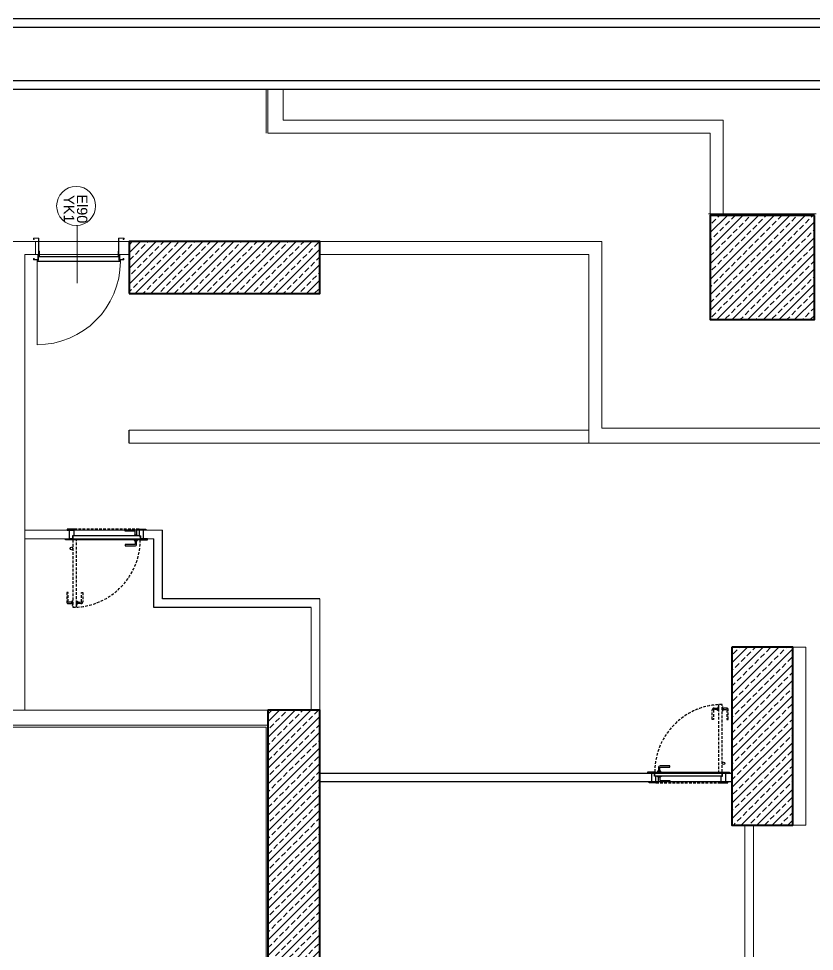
# Model space of a CAD drawing. Header units: millimetres. Extents: x 1650 to 6065, y 324 to 3836.
# Drawn here: x 2710 to 3627, y 2582 to 3657 of the extents above; entities that cross this region are included whole.
import ezdxf

# ---------------------------------------------------------------- set-up
doc = ezdxf.new("R2010")
doc.units = ezdxf.units.MM
doc.linetypes.add('HIDDEN2', pattern=[4.7625, 3.175, -1.5875])
doc.layers.add('A-355B-C', color=22, linetype='Continuous')
doc.layers.add('A-ANNO-PATT-1', color=7, linetype='Continuous', lineweight=5, true_color=0x737373)
doc.layers.add('A-WALL-PATT-1', color=7, linetype='Continuous', lineweight=5, true_color=0x737373)
for name, color, linetype, lineweight in [('A-ANNO-TEXT', 240, 'Continuous', 5), ('A-DOOR-1', 154, 'Continuous', 5), ('A-ELEV-OBJT', 173, 'Continuous', 5), ('A-GNRL-OBJ2', 252, 'Continuous', 5), ('A-WALL-FULL-3', 7, 'Continuous', 15), ('BAL-PERDE', 111, 'Continuous', 40), ('porselen kaplama', 181, 'Continuous', 5), ('sıvaa', 142, 'Continuous', 5)]:
    doc.layers.add(name, color=color, linetype=linetype, lineweight=lineweight)
doc.styles.add('Arial_5', font='arial.ttf', dxfattribs={"height": 147.52994})
pattern_1 = [(45, (-71799.261, 82599.877), (-8.9802561, 8.9802561), []), (45, (-71790.281, 82599.877), (-8.9802561, 8.9802561), [6.35, -3.175])]

# ---------------------------------------------------------------- blocks, each defined once
blk = doc.blocks.new('DOME-Yangın Kapısı _Tek Kanat - Değişken Kasalı_ - Yangın Kapısı-2584264-T_K_P -11_000 _B2_')
at = {"layer": 'A-DOOR-1'}
for p, q in [((-520, 123), (-520, 112)), ((-472, 125), (-518, 125)), ((-518, 113), (-518, 122)), ((-518, 110), (-510, 110)), ((-517, 123), (-473, 123)), ((-510, 112), (-517, 112)), ((-510, 110), (-510, 112)), ((-480, 144), (-480, 127)), ((480, 144), (-480, 144)), ((-480, 127), (-465, 127)), ((-479, 128), (-479, 143)), ((-479, 143), (479, 143)), ((-464, 128), (-479, 128)), ((-472, 122), (-472, 74)), ((-470, 74), (-470, 123)), ((-465, 127), (-465, 89)), ((-464, 90), (-464, 128)), ((479, 128), (464, 128)), ((464, 128), (464, 90)), ((465, 89), (465, 127)), ((465, 127), (480, 127)), ((470, 123), (470, 74)), ((518, 125), (472, 125)), ((472, 74), (472, 122)), ((473, 123), (517, 123)), ((479, 143), (479, 128)), ((480, 127), (480, 144)), ((517, 112), (510, 112)), ((510, 112), (510, 110)), ((510, 110), (518, 110)), ((518, 122), (518, 113)), ((520, 112), (520, 123)), ((-459, 74), (-470, 74)), ((-470, 72), (-459, 72)), ((-465, 89), (465, 89)), ((464, 90), (-464, 90)), ((-460, 59), (-462, 59)), ((-462, 59), (-462, -123)), ((-460, -123), (-460, 59)), ((-459, 84), (-459, 74)), ((-457, 37), (-459, 37)), ((-459, 37), (-459, 27)), ((-456, 86), (-457, 86)), ((-457, 74), (-457, 84)), ((-457, 84), (-456, 84)), ((-457, 27), (-457, 37)), ((-456, 27), (-457, 27)), ((-457, 25), (-456, 25)), ((-456, 84), (-456, 27)), ((-454, 27), (-454, 84)), ((454, 84), (454, 27)), ((457, 86), (456, 86)), ((456, 27), (456, 84)), ((456, 84), (457, 84)), ((457, 27), (456, 27)), ((456, 25), (457, 25)), ((457, 84), (457, 74)), ((459, 37), (457, 37)), ((457, 37), (457, 27)), ((459, 74), (459, 84)), ((470, 74), (459, 74)), ((459, 72), (470, 72)), ((459, 27), (459, 37)), ((462, 59), (460, 59)), ((460, 59), (460, -123)), ((462, -123), (462, 59)), ((-522, -112), (-522, -123)), ((-512, -110), (-520, -110)), ((-520, -122), (-520, -113)), ((-520, -125), (-462, -125)), ((-519, -112), (-512, -112)), ((-462, -123), (-519, -123)), ((-512, -112), (-512, -110)), ((519, -123), (462, -123)), ((462, -125), (520, -125)), ((520, -110), (512, -110)), ((512, -110), (512, -112)), ((512, -112), (519, -112)), ((520, -113), (520, -122)), ((522, -123), (522, -112))]:
    blk.add_line(p, q, dxfattribs=at)
for centre, radius, start, end in [((-518, 123), 2, 90, 180), ((-518, 112), 2, 180, 270), ((-517, 122), 1, 90, 180), ((-517, 113), 1, 180, 270), ((-473, 122), 1, 360, 90), ((-472, 123), 2, 360, 90), ((472, 123), 2, 90, 180), ((473, 122), 1, 90, 180), ((517, 122), 1, 0, 90), ((517, 113), 1, 270, 0), ((518, 123), 2, 0, 90), ((518, 112), 2, 270, 360), ((-470, 74), 2, 180, 270), ((-457, 84), 2, 90, 180), ((-459, 74), 2, 270, 0), ((-457, 27), 2, 180, 270), ((-456, 84), 2, 360, 90), ((-456, 27), 2, 270, 360), ((456, 84), 2, 90, 180), ((456, 27), 2, 180, 270), ((457, 84), 2, 0, 90), ((459, 74), 2, 180, 270), ((457, 27), 2, 270, 360), ((470, 74), 2, 270, 0), ((-520, -112), 2, 90, 180), ((-520, -123), 2, 180, 270), ((-519, -113), 1, 90, 180), ((-519, -122), 1, 180, 270), ((-462, -123), 2, 270, 0), ((462, -123), 2, 180, 270), ((519, -113), 1, 0, 90), ((519, -122), 1, 270, 0), ((520, -112), 2, 0, 90), ((520, -123), 2, 270, 360)]:
    blk.add_arc(centre, radius, start, end, dxfattribs=at)
at = {"layer": 'A-GNRL-OBJ2'}
blk.add_line((480, 144), (480, 1104), dxfattribs=at)
blk.add_arc((480, 144), 960, 90, 180, dxfattribs=at)
blk = doc.blocks.new('DOME_Door-tag_1_100_ - DOME_Door-tag_1_100_-5596735-T_K_P -20_200 _B5_')
at = {"layer": 'A-ANNO-TEXT'}
blk.add_line((0, -1.6), (0, 5.04), dxfattribs=at)
blk.add_circle((-0.1, 7.29), 2.25, dxfattribs=at)
blk = doc.blocks.new('A$C74A42E60')
at = {"layer": 'A-355B-C', "color": 93, "linetype": 'HIDDEN2'}
for p, q in [((84.6, 90.2), (9.6, 90.2)), ((8.2, 77.8), (8.2, 0))]:
    blk.add_line(p, q, dxfattribs=at)
at = {"layer": 'A-355B-C'}
for p, q in [((86, 82.3), (8.2, 82.3)), ((8.2, 82.3), (8.2, 77.8)), ((86, 77.8), (8.2, 77.8)), ((86, 82.3), (86, 77.8)), ((86.2, 82.5), (86.2, 79.2))]:
    blk.add_line(p, q, dxfattribs=at)
for points in [[(1.6, 89), (9.6, 89), (9.6, 90.2), (1.6, 90.2)], [(92.6, 89), (84.6, 89), (84.6, 90.2), (92.6, 90.2)], [(0, 79), (8, 79), (8, 77.8), (0, 77.8)], [(94.2, 79), (86.2, 79), (86.2, 77.8), (94.2, 77.8)]]:
    blk.add_lwpolyline(points, close=True, dxfattribs=at)
for points in [[(8, 79), (4.6, 79), (4.6, 89), (9.4, 89)], [(9.6, 88.8), (9.6, 82.5), (8, 82.5), (8, 79.2)], [(9.6, 88.8), (9.4, 88.8), (9.4, 89)], [(86.2, 79), (89.6, 79), (89.6, 89), (84.6, 89)], [(84.6, 88.8), (84.8, 88.8), (84.8, 89)], [(84.6, 88.8), (84.6, 82.5), (86.2, 82.5)], [(8, 79.2), (7.8, 79.2), (7.8, 79)], [(86.2, 79.2), (86.4, 79.2), (86.4, 79)]]:
    blk.add_lwpolyline(points, dxfattribs=at)
at = {"layer": 'A-355B-C', "color": 27}
for points in [[(81.8, 83.3), (80.2, 83.3), (80.2, 87.3, 0.414214), (79.8, 87.7), (68.8, 87.7), (68.8, 89.3), (79.8, 89.3, -0.414214), (81.8, 87.3)], [(81.8, 76.8), (80.2, 76.8), (80.2, 72.8, -0.414214), (79.8, 72.4), (68.8, 72.4), (68.8, 70.8), (79.8, 70.8, 0.414214), (81.8, 72.8)]]:
    blk.add_lwpolyline(points, format="xyb", close=True, dxfattribs=at)
at = {"layer": 'A-355B-C', "color": 93, "linetype": 'HIDDEN2'}
for points in [[(12.7, 0), (12.7, 77.8), (8.2, 77.8), (8.2, 0)], [(8.2, 3), (8.2, 7), (7.2, 7), (7.2, 3)], [(12.7, 3), (12.7, 7), (13.7, 7), (13.7, 3)]]:
    blk.add_lwpolyline(points, close=True, dxfattribs=at)
at = {"layer": 'A-355B-C', "color": 27}
for points in [[(83, 82.3), (79, 82.3), (79, 83.3), (83, 83.3)], [(83, 77.8), (79, 77.8), (79, 76.8), (83, 76.8)]]:
    blk.add_lwpolyline(points, close=True, dxfattribs=at)
at = {"layer": 'A-355B-C', "color": 93, "linetype": 'HIDDEN2'}
for points in [[(7.2, 4.2), (7.2, 5.8), (3.2, 5.8, -0.414214), (2.8, 6.2), (2.8, 17.2), (1.2, 17.2), (1.2, 6.2, 0.414214), (3.2, 4.2)], [(13.7, 4.2), (13.7, 5.8), (17.7, 5.8, 0.414214), (18.1, 6.2), (18.1, 17.2), (19.7, 17.2), (19.7, 6.2, -0.414214), (17.7, 4.2)]]:
    blk.add_lwpolyline(points, format="xyb", close=True, dxfattribs=at)
at = {"layer": 'A-355B-C'}
blk.add_circle((6.7, 67.8), 1.5, dxfattribs=at)
at = {"layer": 'A-355B-C', "color": 93, "linetype": 'HIDDEN2'}
blk.add_arc((8.2, 77.8), 77.8, 270, 0, dxfattribs=at)

msp = doc.modelspace()

# ---------------------------------------------------------------- hatches: boundary and pattern name
at = {"layer": 'A-ANNO-PATT-1'}
h = msp.add_hatch(dxfattribs=at)
h.set_pattern_fill('ANSI33', color=256, scale=2, style=0)
h.set_pattern_definition(pattern_1)
h.paths.add_polyline_path([(3627.3, 3429.8), (3507.3, 3429.8), (3507.3, 3309.8), (3627.3, 3309.8)])
at = {"layer": 'A-WALL-PATT-1'}
h = msp.add_hatch(dxfattribs=at)
h.set_pattern_fill('ANSI33', color=256, scale=2, style=0)
h.set_pattern_definition(pattern_1)
h.paths.add_polyline_path([(3057.3, 3339.8), (3057.3, 3399.8), (2837.3, 3399.8), (2837.3, 3339.8)], flags=0)
h = msp.add_hatch(dxfattribs=at)
h.set_pattern_fill('ANSI33', color=256, scale=2, style=0)
h.set_pattern_definition(pattern_1)
h.paths.add_polyline_path([(3532.3, 2727.3), (3602.3, 2727.3), (3602.3, 2932.3), (3532.3, 2932.3), (3532.3, 2800.8)], flags=0)
h = msp.add_hatch(dxfattribs=at)
h.set_pattern_fill('ANSI33', color=256, scale=2, style=0)
h.set_pattern_definition(pattern_1)
h.paths.add_polyline_path([(3057.3, 2349.8), (3057.3, 2859.8), (2997.3, 2859.8), (2997.3, 2349.8)], flags=0)

# ---------------------------------------------------------------- linework, layer by layer
for p, q in [((2837.3, 3167.3, 0), (2837.3, 3182.3, 0)), ((2875.8, 2988.2, 0), (2875.8, 3067.3, 0)), ((2865.8, 2978.2, 0), (2865.8, 3057.3, 0)), ((3057.3, 2988.2, 0), (2875.8, 2988.2, 0)), ((3047.3, 2978.2, 0), (2865.8, 2978.2, 0))]:
    msp.add_line(p, q)
at = {"elevation": 0}
for points in [[(1812.2, 716.6), (5927.2, 716.6), (5927.2, 3656.6), (1812.2, 3656.6)], [(1822.2, 726.6), (5917.2, 726.6), (5917.2, 3646.6), (1822.2, 3646.6)], [(2484.8, 324.4), (2484.8, 3585.5), (4439.7, 3585.5), (4439.7, 324.4)], [(2494.8, 334.4), (2494.8, 3575.5), (4429.7, 3575.5), (4429.7, 334.4)], [(3057.3, 2787.3), (3532.3, 2787.3), (3532.3, 2777.3), (3057.3, 2777.3)]]:
    msp.add_lwpolyline(points, close=True, dxfattribs=at)
at = {"layer": 'A-WALL-FULL-3'}
for p, q in [((3057.3, 3399.8, 0), (3382.3, 3399.8, 0)), ((2717.3, 3384.8, 0), (2717.3, 2859.8, 0)), ((3367.3, 3384.8, 0), (3057.3, 3384.8, 0)), ((3367.3, 3167.3, 0), (3367.3, 3384.8, 0)), ((2837.3, 3182.3, 0), (3367.3, 3182.3, 0)), ((3767.3, 3167.3, 0), (2837.3, 3167.3, 0)), ((2875.8, 3067.3, 0), (2717.3, 3067.3, 0)), ((2717.3, 3057.3, 0), (2865.8, 3057.3, 0)), ((3057.3, 2859.8, 0), (3057.3, 2988.2, 0)), ((3047.3, 2859.8, 0), (3047.3, 2978.2, 0)), ((2484.8, 2859.8, 0), (2997.3, 2859.8, 0)), ((2484.8, 2842.3, 0), (2997.3, 2842.3, 0))]:
    msp.add_line(p, q, dxfattribs=at)
at = {"layer": 'A-WALL-FULL-3', "elevation": 0}
for points in [[(2997.3, 3575.5), (2997.3, 3524.8), (3507.3, 3524.8), (3507.3, 3429.8)], [(3522.3, 3429.8), (3522.3, 3539.8), (3014.8, 3539.8), (3014.8, 3575.5)], [(2729.3, 3399.8), (2729.3, 3384.8)], [(3382.3, 3399.8), (3382.3, 3184.8), (4439.7, 3184.8)], [(2717.3, 3384.8), (2729.3, 3384.8)]]:
    msp.add_lwpolyline(points, dxfattribs=at)
for points in [[(3617.3, 2727.3), (3602.3, 2727.3), (3602.3, 2932.3), (3617.3, 2932.3)], [(3557.3, 2434.8), (3547.3, 2434.8), (3547.3, 2727.3), (3557.3, 2727.3)]]:
    msp.add_lwpolyline(points, close=True, dxfattribs=at)
at = {"layer": 'BAL-PERDE', "elevation": 0}
for points in [[(3627.3, 3429.8), (3507.3, 3429.8), (3507.3, 3309.8), (3627.3, 3309.8)], [(2837.3, 3339.8), (3057.3, 3339.8), (3057.3, 3399.8), (2837.3, 3399.8)], [(3532.3, 2932.3), (3532.3, 2727.3), (3602.3, 2727.3), (3602.3, 2932.3)], [(2997.3, 2859.8), (2997.3, 2349.8), (3057.3, 2349.8), (3057.3, 2859.8)]]:
    msp.add_lwpolyline(points, close=True, dxfattribs=at)
at = {"layer": 'porselen kaplama'}
for p, q in [((3505.3, 3431.8, 0), (3629.3, 3431.8, 0)), ((2837.3, 3399.8, 0), (2702.3, 3399.8, 0)), ((2837.3, 3384.8, 0), (2717.3, 3384.8, 0))]:
    msp.add_line(p, q, dxfattribs=at)
at = {"layer": 'porselen kaplama', "elevation": 0}
msp.add_lwpolyline([(2484.8, 3585.5), (4439.7, 3585.5), (4439.7, 324.4), (2484.8, 324.4)], close=True, dxfattribs=at)
msp.add_lwpolyline([(2484.8, 3585.5), (4439.7, 3585.5), (4439.7, 324.4), (2484.8, 324.4)], close=True, dxfattribs=at)
at = {"layer": 'sıvaa', "ltscale": 5, "elevation": 0}
for points in [[(2995.3, 3524.8), (2995.3, 3575.5)], [(2484.8, 2840.3), (2995.3, 2840.3), (2995.3, 1684.8)]]:
    msp.add_lwpolyline(points, dxfattribs=at)

# ---------------------------------------------------------------- block references
at = {"layer": 'A-355B-C'}
msp.add_blockref('A$C74A42E60', (2764.2, 2978.3, 0), dxfattribs=at)
at = {"layer": 'A-355B-C', "rotation": 180}
msp.add_blockref('A$C74A42E60', (3529.3, 2866.3, 0), dxfattribs=at)
at = {"layer": 'A-ANNO-TEXT', "xscale": 10.00000000000005, "yscale": 10.00000000000005, "zscale": 10.00000000000005}
msp.add_blockref('DOME_Door-tag_1_100_ - DOME_Door-tag_1_100_-5596735-T_K_P -20_200 _B5_', (2777.3, 3367.9, 0), dxfattribs=at)
at = {"layer": 'A-ELEV-OBJT', "xscale": 0.1, "yscale": 0.1, "zscale": 0.1, "rotation": 180}
msp.add_blockref('DOME-Yangın Kapısı _Tek Kanat - Değişken Kasalı_ - Yangın Kapısı-2584264-T_K_P -11_000 _B2_', (2779.3, 3391.3, 0), dxfattribs=at)

# ---------------------------------------------------------------- texts
at = {"layer": 'A-ANNO-TEXT', "char_height": 11.95, "width": 37.471, "attachment_point": 8, "rotation": 270, "line_spacing_factor": 0.938532, "style": 'Arial_5'}
for s, insert in [('YK1', (2762.1, 3437.5, 0)), ('El90', (2777.1, 3437.5, 0))]:
    msp.add_mtext(s, dxfattribs=dict(at, insert=insert))

doc.saveas('drawing.dxf')
